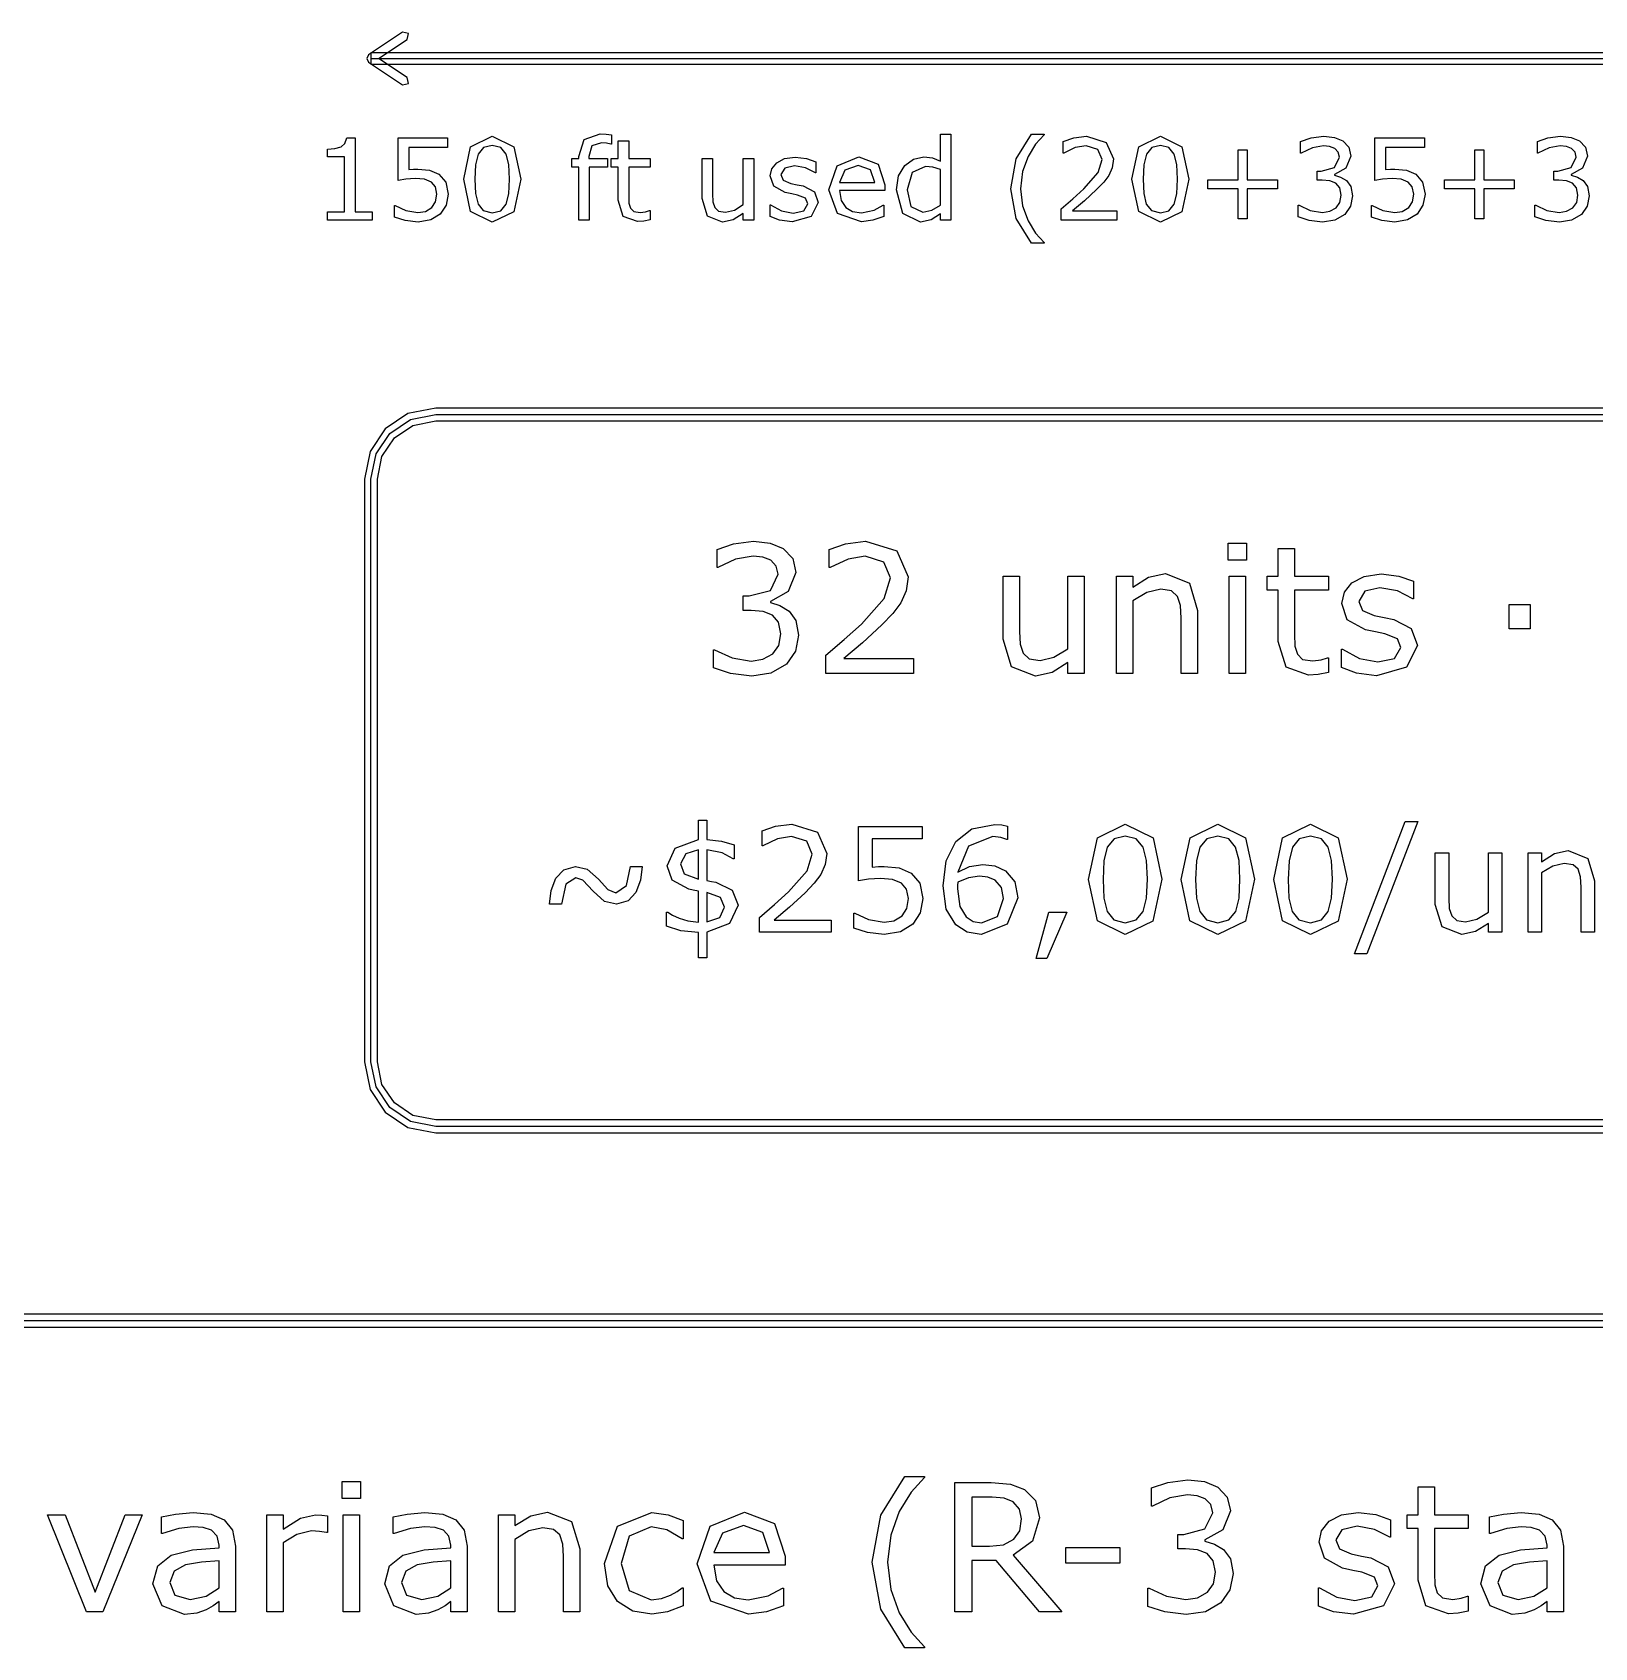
# Model space of a CAD drawing. Extents: x -17 to 192, y 167 to 459.
# Drawn here: x 89.18 to 114.73, y 286.75 to 313.17 of the extents above; entities that cross this region are included whole.
import ezdxf

# ---------------------------------------------------------------- set-up
doc = ezdxf.new("R2010")
doc.units = 0
doc.header["$MEASUREMENT"] = 0
doc.layers.add('Layer 1', color=7, linetype='Continuous')

msp = doc.modelspace()

# ---------------------------------------------------------------- linework, layer by layer
at = {"layer": 'Layer 1', "color": 7}
for points in [[(95.237995, 313.166083), (94.681958, 312.795564), (94.650902, 312.737686), (94.681958, 312.679808), (95.237995, 312.309289), (95.334113, 312.328921), (95.314983, 312.425039), (94.846288, 312.737686), (95.314991, 313.050328), (95.334121, 313.146446), (95.238003, 313.166078), (95.237995, 313.166083)], [(94.720714, 312.830187), (94.720714, 312.645185), (143.933152, 312.645185), (143.933152, 312.830187), (94.720714, 312.830187)], [(94.720714, 312.737686), (143.933152, 312.737686)], [(94.739383, 310.091856), (94.010486, 310.091856), (94.010486, 310.229315), (94.29083, 310.229315), (94.29083, 311.131842), (94.010486, 311.131842), (94.010486, 311.254833), (94.132572, 311.263882), (94.231145, 311.291915), (94.296257, 311.34889), (94.324292, 311.442941), (94.464463, 311.442941), (94.464463, 310.22932), (94.739383, 310.22932), (94.739383, 310.091856)], [(95.982844, 310.519607), (95.94848, 310.339643), (95.854428, 310.194951), (95.698883, 310.097283), (95.490886, 310.063821), (95.278368, 310.087342), (95.105637, 310.142508), (95.105637, 310.333322), (95.118311, 310.333322), (95.291943, 310.252836), (95.48728, 310.220279), (95.611173, 310.238377), (95.71879, 310.301681), (95.778475, 310.394827), (95.799271, 310.520531), (95.77485, 310.638093), (95.708834, 310.714962), (95.593983, 310.762891), (95.443862, 310.777364), (95.290126, 310.766516), (95.163517, 310.74482), (95.163517, 311.438449), (95.973803, 311.438449), (95.973803, 311.280188), (95.338055, 311.280188), (95.338055, 310.922072), (95.417636, 310.927496), (95.488174, 310.929349), (95.679894, 310.910351), (95.830917, 310.84524), (95.943056, 310.716825), (95.982846, 310.519679), (95.982844, 310.519607)], [(97.169334, 310.765588), (97.055386, 310.232932), (96.7036, 310.063821), (96.349101, 310.235646), (96.237867, 310.763778), (96.35091, 311.293719), (96.7036, 311.465542), (97.057196, 311.291007), (97.169334, 310.765588), (97.169334, 310.765588)], [(98.653351, 311.334414), (98.644303, 311.334414), (98.57105, 311.350686), (98.491469, 311.359735), (98.332306, 311.310901), (98.283472, 311.136364), (98.283472, 311.101999), (98.590042, 311.101999), (98.590042, 310.959114), (98.288896, 310.959114), (98.288896, 310.091856), (98.118883, 310.091856), (98.118883, 310.959114), (98.00403, 310.959114), (98.00403, 311.101999), (98.118883, 311.101999), (98.118883, 311.135461), (98.20841, 311.411284), (98.467051, 311.508047), (98.56924, 311.502623), (98.653346, 311.48995), (98.653351, 311.334414)], [(104.201453, 310.091856), (104.03144, 310.091856), (104.03144, 310.197663), (103.878606, 310.09909), (103.705879, 310.063821), (103.418298, 310.203089), (103.312491, 310.58924), (103.348665, 310.818038), (103.448143, 310.988959), (103.591026, 311.093861), (103.761042, 311.130035), (103.90212, 311.112863), (104.03144, 311.061315), (104.03144, 311.499014), (104.201453, 311.499014), (104.201453, 310.091856)], [(105.727973, 309.71927), (105.520881, 309.71927), (105.272189, 310.119891), (105.183564, 310.609137), (105.272189, 311.098383), (105.520881, 311.499004), (105.727973, 311.499004), (105.727973, 311.489955), (105.587802, 311.337121), (105.464813, 311.136358), (105.376188, 310.891283), (105.342727, 310.609132), (105.375284, 310.326073), (105.464813, 310.081902), (105.588707, 309.881139), (105.727973, 309.728308), (105.727973, 309.71927)], [(106.91808, 310.091856), (106.00651, 310.091856), (106.00651, 310.280864), (106.19642, 310.443643), (106.374574, 310.60552), (106.612415, 310.872299), (106.676622, 311.086627), (106.606989, 311.250311), (106.414364, 311.309996), (106.23621, 311.281059), (106.049012, 311.192434), (106.039964, 311.192434), (106.039964, 311.382344), (106.210884, 311.440221), (106.418881, 311.466441), (106.743537, 311.366061), (106.861102, 311.095665), (106.841206, 310.951875), (106.784233, 310.826172), (106.701035, 310.715843), (106.586185, 310.595566), (106.386327, 310.411081), (106.193702, 310.246492), (106.918075, 310.246492), (106.91808, 310.091856)], [(108.093718, 310.765588), (107.979772, 310.232932), (107.627986, 310.063821), (107.273484, 310.235646), (107.162251, 310.763778), (107.275294, 311.293719), (107.627986, 311.465542), (107.98158, 311.291007), (108.093718, 310.765588), (108.093718, 310.765588)], [(110.670171, 310.740264), (110.741614, 310.642596), (110.769649, 310.490667), (110.73619, 310.321556), (110.642139, 310.187714), (110.482071, 310.093666), (110.281309, 310.063821), (110.060649, 310.090951), (109.882495, 310.148829), (109.882495, 310.337836), (109.896068, 310.337836), (110.076937, 310.253733), (110.2777, 310.220271), (110.398879, 310.239268), (110.502878, 310.295336), (110.564373, 310.383059), (110.585169, 310.504238), (110.561647, 310.623612), (110.498343, 310.698672), (110.39977, 310.736653), (110.274972, 310.747501), (110.193581, 310.747501), (110.193581, 310.89762), (110.256885, 310.89762), (110.475735, 310.954592), (110.558031, 311.122798), (110.537234, 311.207806), (110.479357, 311.268398), (110.396159, 311.300953), (110.295779, 311.310001), (110.113103, 311.279254), (109.930427, 311.192439), (109.921378, 311.192439), (109.921378, 311.381444), (110.092296, 311.439322), (110.300292, 311.466452), (110.473925, 311.448355), (110.609577, 311.390477), (110.70815, 311.285575), (110.741609, 311.141785), (110.662028, 310.945544), (110.475735, 310.840642), (110.475735, 310.827995), (110.575213, 310.797248), (110.670166, 310.740272), (110.670171, 310.740264)], [(111.955235, 310.519607), (111.920869, 310.339643), (111.82682, 310.194951), (111.671274, 310.097283), (111.463275, 310.063821), (111.250757, 310.087342), (111.078029, 310.142508), (111.078029, 310.333322), (111.090702, 310.333322), (111.264335, 310.252836), (111.459671, 310.220279), (111.583565, 310.238377), (111.691181, 310.301681), (111.750869, 310.394827), (111.771665, 310.520531), (111.747244, 310.638093), (111.681228, 310.714962), (111.566378, 310.762891), (111.416258, 310.777364), (111.26252, 310.766516), (111.135914, 310.74482), (111.135914, 311.438449), (111.9462, 311.438449), (111.9462, 311.280188), (111.310452, 311.280188), (111.310452, 310.922072), (111.390033, 310.927496), (111.460571, 310.929349), (111.65229, 310.910351), (111.803314, 310.84524), (111.915453, 310.716825), (111.955243, 310.519679), (111.955235, 310.519607)], [(114.540732, 310.740264), (114.612175, 310.642596), (114.64021, 310.490667), (114.606748, 310.321556), (114.512697, 310.187714), (114.35263, 310.093666), (114.151867, 310.063821), (113.93121, 310.090951), (113.753056, 310.148829), (113.753056, 310.337836), (113.766629, 310.337836), (113.947495, 310.253733), (114.148258, 310.220271), (114.26944, 310.239268), (114.373439, 310.295336), (114.434934, 310.383059), (114.45573, 310.504238), (114.432208, 310.623612), (114.368907, 310.698672), (114.270334, 310.736653), (114.145535, 310.747501), (114.064144, 310.747501), (114.064144, 310.89762), (114.127448, 310.89762), (114.346298, 310.954592), (114.428592, 311.122798), (114.407795, 311.207806), (114.349918, 311.268398), (114.26672, 311.300953), (114.166337, 311.310001), (113.983661, 311.279254), (113.800985, 311.192439), (113.791936, 311.192439), (113.791936, 311.381444), (113.962857, 311.439322), (114.170853, 311.466452), (114.344486, 311.448355), (114.480138, 311.390477), (114.578711, 311.285575), (114.61217, 311.141785), (114.532588, 310.945544), (114.346296, 310.840642), (114.346296, 310.827995), (114.445771, 310.797248), (114.540727, 310.740272), (114.540732, 310.740264)], [(96.931493, 310.355018), (96.973998, 310.526841), (96.985746, 310.765588), (96.973998, 311.004331), (96.930588, 311.176154), (96.843773, 311.281059), (96.7036, 311.316328), (96.562524, 311.281059), (96.474804, 311.174347), (96.432299, 310.99981), (96.421451, 310.763778), (96.431399, 310.527746), (96.473902, 310.35773), (96.558005, 310.250114), (96.703602, 310.213038), (96.84468, 310.248307), (96.931495, 310.355018), (96.931493, 310.355018)], [(99.285482, 310.100899), (99.180578, 310.080103), (99.080198, 310.071954), (98.845068, 310.155155), (98.764585, 310.421934), (98.764585, 310.959109), (98.649732, 310.959109), (98.649732, 311.101994), (98.764585, 311.101994), (98.764585, 311.392287), (98.934598, 311.392287), (98.934598, 311.101994), (99.285482, 311.101994), (99.285482, 310.959109), (98.934598, 310.959109), (98.934598, 310.498803), (98.938223, 310.374005), (98.963543, 310.290804), (99.017804, 310.237448), (99.124515, 310.221176), (99.21133, 310.232924), (99.276444, 310.25372), (99.285493, 310.25372), (99.285482, 310.100899)], [(107.855879, 310.355018), (107.898381, 310.526841), (107.910129, 310.765588), (107.898381, 311.004331), (107.854974, 311.176154), (107.768156, 311.281059), (107.627986, 311.316328), (107.486907, 311.281059), (107.399187, 311.174347), (107.356685, 310.99981), (107.345837, 310.763778), (107.355785, 310.527746), (107.398288, 310.35773), (107.482391, 310.250114), (107.627991, 310.213038), (107.769066, 310.248307), (107.855884, 310.355018), (107.855879, 310.355018)], [(109.541561, 310.609137), (109.048698, 310.609137), (109.048698, 310.116274), (108.898577, 310.116274), (108.898577, 310.609137), (108.405714, 310.609137), (108.405714, 310.753829), (108.898577, 310.753829), (108.898577, 311.246695), (109.048698, 311.246695), (109.048698, 310.753829), (109.541561, 310.753829), (109.541561, 310.609137)], [(113.412122, 310.609137), (112.919257, 310.609137), (112.919257, 310.116274), (112.769138, 310.116274), (112.769138, 310.609137), (112.276275, 310.609137), (112.276275, 310.753829), (112.769138, 310.753829), (112.769138, 311.246695), (112.919257, 311.246695), (112.919257, 310.753829), (113.412122, 310.753829), (113.412122, 310.609137)], [(100.979303, 310.091856), (100.809287, 310.091856), (100.809287, 310.203994), (100.644698, 310.099995), (100.471066, 310.063821), (100.223278, 310.160587), (100.134654, 310.446355), (100.134654, 311.101999), (100.304669, 311.101999), (100.304669, 310.526841), (100.311893, 310.394809), (100.34264, 310.301662), (100.405944, 310.243785), (100.518984, 310.225687), (100.662775, 310.260051), (100.809277, 310.347774), (100.809277, 311.101989), (100.979293, 311.101989), (100.979303, 310.091856)], [(102.035569, 310.383053), (101.920719, 310.156065), (101.608722, 310.067438), (101.402533, 310.093658), (101.246082, 310.152438), (101.246082, 310.343255), (101.255131, 310.343255), (101.43419, 310.246489), (101.623195, 310.21122), (101.798637, 310.247394), (101.861941, 310.361339), (101.827577, 310.451774), (101.695543, 310.504224), (101.600589, 310.523222), (101.49478, 310.546743), (101.305775, 310.649838), (101.250609, 310.818044), (101.27593, 310.935606), (101.354609, 311.034179), (101.483024, 311.1011), (101.658467, 311.126421), (101.841143, 311.103799), (101.995783, 311.050443), (101.995783, 310.868672), (101.986735, 310.868672), (101.828474, 310.949155), (101.645798, 310.982617), (101.488446, 310.946443), (101.424237, 310.840636), (101.463122, 310.746585), (101.586114, 310.695039), (101.691016, 310.673343), (101.788684, 310.653447), (101.97136, 310.5603), (102.035569, 310.383051), (102.035569, 310.383053)], [(103.124389, 310.579295), (102.380119, 310.579295), (102.408155, 310.416513), (102.485024, 310.303469), (102.596257, 310.238358), (102.739143, 310.216662), (102.946234, 310.257358), (103.095451, 310.338749), (103.1045, 310.338749), (103.1045, 310.153358), (102.929058, 310.092769), (102.740955, 310.068348), (102.348475, 310.204), (102.207397, 310.591055), (102.342144, 310.984443), (102.698452, 311.13004), (103.013161, 311.010668), (103.124394, 310.671541), (103.124389, 310.579295)], [(102.958895, 310.709517), (102.891071, 310.916611), (102.689404, 310.989861), (102.471459, 310.909375), (102.380119, 310.709517), (102.958895, 310.709517)], [(104.03144, 310.340548), (104.03144, 310.920228), (103.908449, 310.962731), (103.789982, 310.974478), (103.567515, 310.875001), (103.487934, 310.592847), (103.549428, 310.318834), (103.746574, 310.225687), (103.893076, 310.257339), (104.03144, 310.340538), (104.03144, 310.340548)], [(95.779046, 307.022796), (95.325814, 306.931318), (94.955743, 306.681831), (94.706256, 306.31176), (94.614778, 305.858528), (94.614778, 296.33354), (94.706256, 295.880308), (94.955743, 295.510237), (95.325814, 295.26075), (95.779046, 295.169272), (152.928974, 295.169272), (153.382206, 295.26075), (153.752277, 295.510237), (154.001764, 295.880308), (154.093242, 296.33354), (154.093242, 305.858528), (154.001764, 306.31176), (153.752277, 306.681831), (153.382206, 306.931318), (152.928974, 307.022796), (95.779046, 307.022796)], [(95.779046, 306.91686), (152.928974, 306.91686), (153.34169, 306.833946), (153.678008, 306.607562), (153.904392, 306.271244), (153.987306, 305.858528), (153.987306, 296.33354), (153.904392, 295.920824), (153.678008, 295.584506), (153.34169, 295.358122), (152.928974, 295.275208), (95.779046, 295.275208), (95.36633, 295.358122), (95.030012, 295.584506), (94.803628, 295.920824), (94.720714, 296.33354), (94.720714, 305.858528), (94.803628, 306.271244), (95.030012, 306.607562), (95.36633, 306.833946), (95.779046, 306.91686), (95.779046, 306.91686)], [(95.779046, 306.810924), (152.928974, 306.810924), (153.301175, 306.736575), (153.60374, 306.533294), (153.807021, 306.230729), (153.88137, 305.858528), (153.88137, 296.33354), (153.807021, 295.961339), (153.60374, 295.658774), (153.301175, 295.455493), (152.928974, 295.381144), (95.779046, 295.381144), (95.406845, 295.455493), (95.10428, 295.658774), (94.900999, 295.961339), (94.82665, 296.33354), (94.82665, 305.858528), (94.900999, 306.230729), (95.10428, 306.533294), (95.406845, 306.736575), (95.779046, 306.810924), (95.779046, 306.810924)], [(101.556721, 303.70246), (101.668989, 303.548983), (101.713042, 303.310237), (101.660462, 303.044492), (101.512668, 302.83417), (101.261134, 302.686374), (100.945648, 302.639479), (100.598902, 302.682111), (100.318944, 302.773062), (100.318944, 303.070072), (100.340269, 303.070072), (100.624489, 302.93791), (100.939973, 302.885329), (101.130401, 302.915172), (101.293826, 303.003281), (101.390462, 303.141126), (101.423146, 303.331554), (101.386197, 303.519138), (101.286722, 303.637089), (101.131822, 303.696776), (100.93571, 303.713816), (100.807811, 303.713816), (100.807811, 303.949718), (100.907286, 303.949718), (101.251194, 304.039247), (101.380514, 304.303574), (101.347828, 304.437156), (101.256877, 304.532369), (101.126136, 304.583529), (100.968394, 304.597737), (100.681332, 304.549422), (100.39427, 304.412995), (100.380062, 304.412995), (100.380062, 304.710005), (100.648651, 304.800955), (100.975504, 304.843588), (101.248355, 304.815166), (101.461519, 304.724216), (101.616419, 304.559367), (101.669, 304.333413), (101.543942, 304.025034), (101.251197, 303.860188), (101.251197, 303.840292), (101.407518, 303.791973), (101.556732, 303.702444), (101.556721, 303.70246)], [(103.593158, 302.683532), (102.16069, 302.683532), (102.16069, 302.980542), (102.459121, 303.236341), (102.739076, 303.490717), (103.112826, 303.90994), (103.213725, 304.246741), (103.104302, 304.503961), (102.801605, 304.597753), (102.52165, 304.552279), (102.227481, 304.413011), (102.213273, 304.413011), (102.213273, 304.711442), (102.481862, 304.802392), (102.808715, 304.843603), (103.318889, 304.685862), (103.503631, 304.260952), (103.472368, 304.034998), (103.382839, 303.837466), (103.252098, 303.66409), (103.071618, 303.475085), (102.757555, 303.185181), (102.454861, 302.926541), (103.593161, 302.926541), (103.593158, 302.683532)], [(109.038814, 304.536648), (108.737541, 304.536648), (108.737541, 304.813761), (109.038814, 304.813761), (109.038814, 304.536648)], [(110.374648, 302.69774), (110.2098, 302.665056), (110.052058, 302.652277), (109.682573, 302.783018), (109.556094, 303.202242), (109.556094, 304.046375), (109.375614, 304.046375), (109.375614, 304.270908), (109.556094, 304.270908), (109.556094, 304.727081), (109.823262, 304.727081), (109.823262, 304.270908), (110.374648, 304.270908), (110.374648, 304.046375), (109.823262, 304.046375), (109.823262, 303.323034), (109.828951, 303.126923), (109.868742, 302.996182), (109.954009, 302.912338), (110.121699, 302.886753), (110.258123, 302.905221), (110.360443, 302.937907), (110.374651, 302.937907), (110.374648, 302.69774)], [(108.237315, 302.683532), (107.970147, 302.683532), (107.970147, 303.587353), (107.957368, 303.791989), (107.91047, 303.942627), (107.808153, 304.030736), (107.634777, 304.060578), (107.405982, 304.006577), (107.177184, 303.868729), (107.177184, 302.683532), (106.910016, 302.683532), (106.910016, 304.2709), (107.177184, 304.2709), (107.177184, 304.094685), (107.435824, 304.25669), (107.710096, 304.314956), (108.102319, 304.160056), (108.237325, 303.713829), (108.237315, 302.683532)], [(111.831275, 303.141123), (111.650795, 302.784428), (111.160518, 302.64516), (110.836507, 302.686371), (110.590656, 302.778742), (110.590656, 303.078594), (110.604864, 303.078594), (110.886241, 302.926538), (111.183251, 302.871113), (111.458946, 302.927959), (111.558422, 303.107018), (111.50442, 303.249128), (111.296939, 303.331551), (111.147725, 303.361394), (110.981456, 303.398343), (110.684446, 303.560347), (110.597758, 303.824673), (110.637548, 304.009416), (110.761185, 304.164316), (110.96298, 304.269477), (111.238676, 304.309268), (111.525738, 304.273739), (111.768744, 304.189896), (111.768744, 303.904254), (111.754536, 303.904254), (111.505844, 304.030733), (111.218782, 304.083314), (110.97151, 304.026468), (110.870612, 303.860201), (110.93172, 303.712405), (111.12499, 303.631403), (111.289838, 303.597296), (111.443315, 303.566033), (111.730377, 303.41966), (111.831275, 303.141123), (111.831275, 303.141123)], [(106.384199, 302.683532), (106.117031, 302.683532), (106.117031, 302.85975), (105.858391, 302.696322), (105.58554, 302.639479), (105.196161, 302.791535), (105.056892, 303.240604), (105.056892, 304.2709), (105.324058, 304.2709), (105.324058, 303.367082), (105.335435, 303.159601), (105.383753, 303.013226), (105.483231, 302.922276), (105.660867, 302.893854), (105.886823, 302.947856), (106.117039, 303.085703), (106.117039, 304.2709), (106.384207, 304.2709), (106.384199, 302.683532)], [(109.021761, 302.683532), (108.754593, 302.683532), (108.754593, 304.2709), (109.021761, 304.2709), (109.021761, 302.683532)], [(113.673022, 303.409712), (113.333379, 303.409712), (113.333379, 303.811883), (113.673022, 303.811883), (113.673022, 303.409712)], [(100.722343, 298.892036), (100.581653, 298.592055), (100.213071, 298.451366), (100.213071, 298.030462), (100.075871, 298.030462), (100.075871, 298.445553), (99.787518, 298.474622), (99.553812, 298.549036), (99.553812, 298.779253), (99.572412, 298.779253), (99.651477, 298.731583), (99.761936, 298.681584), (99.902625, 298.639727), (100.075869, 298.617635), (100.075869, 299.121091), (99.989826, 299.138527), (99.916576, 299.157127), (99.6445, 299.30014), (99.561948, 299.537336), (99.696822, 299.828015), (100.075869, 299.966378), (100.075869, 300.282637), (100.213068, 300.282637), (100.213068, 299.968704), (100.453751, 299.940798), (100.660716, 299.8815), (100.660716, 299.653607), (100.644444, 299.653607), (100.461895, 299.747788), (100.213073, 299.800109), (100.213073, 299.298978), (100.288652, 299.282706), (100.359578, 299.267599), (100.627003, 299.139699), (100.722345, 298.892039), (100.722343, 298.892036)], [(102.246666, 298.450204), (101.074646, 298.450204), (101.074646, 298.693213), (101.318816, 298.902501), (101.547874, 299.110627), (101.853668, 299.45363), (101.93622, 299.729193), (101.846691, 299.939645), (101.599033, 300.016385), (101.369976, 299.979179), (101.129295, 299.865231), (101.11768, 299.865231), (101.11768, 300.109404), (101.337435, 300.183818), (101.604859, 300.217536), (102.022276, 300.088473), (102.173427, 299.740821), (102.147842, 299.555949), (102.074592, 299.394331), (101.967621, 299.252481), (101.819957, 299.097837), (101.562997, 298.860644), (101.315337, 298.649028), (102.246674, 298.649028), (102.246666, 298.450204)], [(103.746574, 299.000169), (103.702389, 298.768788), (103.581466, 298.582755), (103.381479, 298.457181), (103.114054, 298.41416), (102.840817, 298.444391), (102.618736, 298.515315), (102.618736, 298.76065), (102.635008, 298.76065), (102.85825, 298.657169), (103.109397, 298.615309), (103.26869, 298.638566), (103.407053, 298.719957), (103.483793, 298.839718), (103.510537, 299.001336), (103.479142, 299.152489), (103.394263, 299.251319), (103.2466, 299.312943), (103.053586, 299.331543), (102.855924, 299.3176), (102.693145, 299.289694), (102.693145, 300.1815), (103.73494, 300.1815), (103.73494, 299.978023), (102.917548, 299.978023), (102.917548, 299.517587), (103.019868, 299.524572), (103.110562, 299.526954), (103.357058, 299.502533), (103.55123, 299.418816), (103.695409, 299.253711), (103.746569, 299.000238), (103.746574, 299.000169)], [(105.299965, 299.011784), (105.125557, 298.580416), (104.700002, 298.414147), (104.467457, 298.453678), (104.282585, 298.571113), (104.127944, 298.826912), (104.074459, 299.210608), (104.123293, 299.618722), (104.281423, 299.934983), (104.545361, 300.139619), (104.922082, 300.214033), (105.037191, 300.208213), (105.13137, 300.187284), (105.13137, 299.965204), (105.119755, 299.965204), (105.020922, 299.997761), (104.88721, 300.014032), (104.488399, 299.857066), (104.315152, 299.435), (104.507002, 299.52453), (104.726756, 299.555923), (104.920928, 299.534994), (105.094175, 299.453603), (105.247654, 299.274544), (105.299975, 299.011771), (105.299965, 299.011784)], [(107.652145, 299.316406), (107.50564, 298.631565), (107.053343, 298.414136), (106.597559, 298.635052), (106.454544, 299.314081), (106.599885, 299.995432), (107.053343, 300.216348), (107.507965, 299.991945), (107.652145, 299.316406), (107.652145, 299.316406)], [(109.166004, 299.316406), (109.019499, 298.631565), (108.567202, 298.414136), (108.111418, 298.635052), (107.968403, 299.314081), (108.113741, 299.995432), (108.567202, 300.216348), (109.021825, 299.991945), (109.166004, 299.316406), (109.166004, 299.316406)], [(110.679863, 299.316406), (110.533358, 298.631565), (110.081062, 298.414136), (109.625278, 298.635052), (109.482263, 299.314081), (109.627601, 299.995432), (110.081062, 300.216348), (110.535684, 299.991945), (110.679863, 299.316406), (110.679863, 299.316406)], [(111.836766, 300.25937), (111.003096, 298.096713), (110.801947, 298.096713), (111.632129, 300.25937), (111.836766, 300.25937)], [(100.075871, 299.318753), (100.075871, 299.798958), (99.866581, 299.730357), (99.781703, 299.567575), (99.844491, 299.408283), (100.075871, 299.318753), (100.075871, 299.318753)], [(107.346348, 298.788532), (107.400997, 299.009448), (107.416105, 299.316406), (107.400997, 299.623362), (107.345186, 299.844279), (107.233564, 299.979155), (107.053343, 300.024502), (106.871961, 299.979155), (106.759177, 299.841953), (106.704527, 299.617549), (106.690584, 299.314081), (106.703363, 299.010609), (106.75801, 298.792019), (106.866143, 298.653655), (107.05334, 298.605985), (107.234725, 298.651329), (107.346345, 298.788532), (107.346348, 298.788532)], [(108.860207, 298.788532), (108.914856, 299.009448), (108.929964, 299.316406), (108.914856, 299.623362), (108.859045, 299.844279), (108.747423, 299.979155), (108.567202, 300.024502), (108.38582, 299.979155), (108.273036, 299.841953), (108.218387, 299.617549), (108.204443, 299.314081), (108.217222, 299.010609), (108.271869, 298.792019), (108.380002, 298.653655), (108.5672, 298.605985), (108.748585, 298.651329), (108.860204, 298.788532), (108.860207, 298.788532)], [(110.374066, 298.788532), (110.428716, 299.009448), (110.443823, 299.316406), (110.428716, 299.623362), (110.372905, 299.844279), (110.261282, 299.979155), (110.081062, 300.024502), (109.899677, 299.979155), (109.786896, 299.841953), (109.732246, 299.617549), (109.718302, 299.314081), (109.731082, 299.010609), (109.785729, 298.792019), (109.893861, 298.653655), (110.081059, 298.605985), (110.262444, 298.651329), (110.374063, 298.788532), (110.374066, 298.788532)], [(113.209938, 298.450204), (112.991345, 298.450204), (112.991345, 298.594381), (112.779731, 298.460668), (112.55649, 298.41416), (112.237905, 298.538569), (112.123957, 298.905991), (112.123957, 299.74896), (112.342548, 299.74896), (112.342548, 299.009472), (112.351861, 298.839715), (112.391395, 298.719954), (112.472783, 298.64554), (112.618124, 298.622283), (112.802996, 298.666466), (112.991355, 298.77925), (112.991355, 299.748957), (113.209949, 299.748957), (113.209938, 298.450204)], [(114.72612, 298.450204), (114.50753, 298.450204), (114.50753, 299.189692), (114.497052, 299.357123), (114.458683, 299.480371), (114.374968, 299.552462), (114.233115, 299.576883), (114.045917, 299.5327), (113.858719, 299.419917), (113.858719, 298.450204), (113.640129, 298.450204), (113.640129, 299.74896), (113.858719, 299.74896), (113.858719, 299.604783), (114.070336, 299.737334), (114.294739, 299.785004), (114.615649, 299.658269), (114.726107, 299.293176), (114.72612, 298.450204)], [(99.156162, 299.528044), (99.129418, 299.301315), (99.053843, 299.102488), (98.924779, 298.961799), (98.732933, 298.910639), (98.538758, 298.955986), (98.356211, 299.121091), (98.184129, 299.30364), (98.072507, 299.340846), (97.905076, 299.238526), (97.836475, 298.909478), (97.642303, 298.909478), (97.667888, 299.135045), (97.743464, 299.335033), (97.873689, 299.473397), (98.065538, 299.526882), (98.258549, 299.481535), (98.443421, 299.31643), (98.595736, 299.148997), (98.725961, 299.096676), (98.90153, 299.214111), (98.961993, 299.528044), (99.156162, 299.528044)], [(105.063933, 299.002471), (105.031376, 299.18153), (104.926731, 299.304778), (104.808134, 299.353612), (104.672096, 299.365227), (104.488388, 299.34197), (104.31398, 299.269879), (104.310488, 299.219884), (104.309429, 299.160586), (104.346635, 298.869907), (104.45128, 298.702473), (104.56639, 298.626898), (104.702428, 298.603641), (104.967527, 298.705961), (105.064033, 299.002452), (105.063933, 299.002471)], [(100.502588, 298.861805), (100.43399, 299.021097), (100.213071, 299.101327), (100.213071, 298.61996), (100.427013, 298.690887), (100.502588, 298.861805), (100.502588, 298.861805)], [(106.09759, 298.781555), (105.769703, 298.019974), (105.599946, 298.019974), (105.80226, 298.781555), (106.09759, 298.781555)], [(4.762494, 292.206148), (4.762494, 291.994276), (175.153946, 291.994276), (175.153946, 292.206148), (4.762494, 292.206148)], [(4.762494, 292.100212), (175.153946, 292.100212)], [(103.773445, 286.752225), (103.448013, 286.752225), (103.057211, 287.381771), (102.917942, 288.150588), (103.057211, 288.919403), (103.448013, 289.548949), (103.773445, 289.548949), (103.773445, 289.534741), (103.553175, 289.294577), (103.359905, 288.97909), (103.220636, 288.593974), (103.168055, 288.150591), (103.219215, 287.705785), (103.359905, 287.322089), (103.554595, 287.006606), (103.773445, 286.766438), (103.773445, 286.752225)], [(108.660608, 288.356646), (108.772876, 288.203169), (108.816929, 287.964423), (108.764348, 287.698678), (108.616555, 287.488356), (108.365019, 287.34056), (108.049535, 287.293665), (107.702786, 287.336297), (107.422831, 287.427248), (107.422831, 287.724258), (107.444156, 287.724258), (107.728376, 287.592096), (108.04386, 287.539515), (108.234288, 287.569358), (108.397716, 287.657467), (108.494349, 287.795312), (108.527036, 287.98574), (108.490087, 288.173324), (108.390609, 288.291275), (108.235709, 288.350962), (108.039597, 288.368002), (107.911698, 288.368002), (107.911698, 288.603904), (108.011176, 288.603904), (108.355081, 288.693433), (108.484401, 288.95776), (108.451717, 289.091342), (108.360767, 289.186555), (108.230026, 289.237715), (108.072284, 289.251923), (107.785222, 289.203608), (107.498157, 289.067181), (107.483949, 289.067181), (107.483949, 289.364191), (107.752538, 289.455141), (108.079391, 289.497774), (108.352242, 289.469352), (108.565408, 289.378402), (108.720309, 289.213553), (108.772889, 288.987599), (108.647831, 288.67922), (108.355083, 288.514374), (108.355083, 288.494478), (108.511404, 288.446159), (108.660621, 288.35663), (108.660608, 288.356646)], [(94.549084, 289.190834), (94.247812, 289.190834), (94.247812, 289.467947), (94.549084, 289.467947), (94.549084, 289.190834)], [(106.01736, 287.337718), (105.652138, 287.337718), (104.944431, 288.17901), (104.547943, 288.17901), (104.547943, 287.337718), (104.266567, 287.337718), (104.266567, 289.453736), (104.859164, 289.453736), (105.178913, 289.428151), (105.409132, 289.340042), (105.588188, 289.156721), (105.653559, 288.878186), (105.538452, 288.494488), (105.221545, 288.262848), (106.01736, 287.337718)], [(112.662426, 287.351929), (112.497577, 287.319245), (112.339836, 287.306465), (111.970351, 287.437206), (111.843872, 287.85643), (111.843872, 288.700564), (111.663392, 288.700564), (111.663392, 288.925097), (111.843872, 288.925097), (111.843872, 289.38127), (112.111038, 289.38127), (112.111038, 288.925097), (112.662426, 288.925097), (112.662426, 288.700564), (112.111038, 288.700564), (112.111038, 287.977223), (112.116726, 287.781111), (112.156517, 287.65037), (112.241784, 287.566527), (112.409471, 287.540942), (112.545898, 287.559409), (112.648218, 287.592096), (112.662426, 287.592096), (112.662426, 287.351929)], [(98.135941, 287.337718), (97.868773, 287.337718), (97.868773, 288.241539), (97.855993, 288.446175), (97.809099, 288.596813), (97.706779, 288.684922), (97.533406, 288.714764), (97.304608, 288.660763), (97.07581, 288.522915), (97.07581, 287.337718), (96.808644, 287.337718), (96.808644, 288.925086), (97.07581, 288.925086), (97.07581, 288.748871), (97.33445, 288.910876), (97.608722, 288.969142), (98.000948, 288.814242), (98.135951, 288.368015), (98.135941, 287.337718)], [(101.49542, 288.103691), (100.325855, 288.103691), (100.36991, 287.847892), (100.490703, 287.670256), (100.6655, 287.567937), (100.890033, 287.53383), (101.215465, 287.597779), (101.449946, 287.725679), (101.464154, 287.725679), (101.464154, 287.434352), (101.188461, 287.339139), (100.892872, 287.300769), (100.276116, 287.513936), (100.054424, 288.122164), (100.266167, 288.740344), (100.82608, 288.969142), (101.320623, 288.781555), (101.495417, 288.248643), (101.49542, 288.103691)], [(105.359393, 288.858295), (105.326706, 289.018878), (105.221545, 289.138253), (105.076593, 289.195096), (104.879061, 289.212135), (104.547943, 289.212135), (104.547943, 288.413478), (104.832163, 288.413478), (105.065224, 288.436206), (105.234335, 288.524312), (105.328127, 288.660739), (105.359393, 288.858271), (105.359393, 288.858295)], [(90.97928, 288.925086), (90.336944, 287.337718), (90.068355, 287.337718), (89.430282, 288.925086), (89.720185, 288.925086), (90.211886, 287.661729), (90.699325, 288.925086), (90.97928, 288.925086)], [(92.505543, 287.337718), (92.239796, 287.337718), (92.239796, 287.506829), (92.143162, 287.438617), (92.026632, 287.370405), (91.873153, 287.316401), (91.669934, 287.293673), (91.306133, 287.435783), (91.156919, 287.798161), (91.233658, 288.089488), (91.45535, 288.265703), (91.80352, 288.352391), (92.239796, 288.386499), (92.239796, 288.42771), (92.207112, 288.578345), (92.116162, 288.67214), (91.979735, 288.716193), (91.813465, 288.72757), (91.578984, 288.699148), (91.311819, 288.619567), (91.297611, 288.619567), (91.297611, 288.890997), (91.523564, 288.937892), (91.814889, 288.963477), (92.106216, 288.935056), (92.322221, 288.841264), (92.458648, 288.672153), (92.505546, 288.414933), (92.505543, 287.337718)], [(94.010486, 288.633762), (93.996278, 288.633762), (93.879748, 288.653659), (93.747586, 288.660776), (93.508842, 288.605354), (93.28715, 288.464664), (93.28715, 287.337718), (93.019982, 287.337718), (93.019982, 288.925086), (93.28715, 288.925086), (93.28715, 288.690605), (93.567106, 288.871085), (93.815798, 288.925086), (93.916697, 288.920827), (94.010489, 288.908047), (94.010486, 288.633762)], [(94.532032, 287.337718), (94.264864, 287.337718), (94.264864, 288.925086), (94.532032, 288.925086), (94.532032, 287.337718)], [(96.294194, 287.337718), (96.02845, 287.337718), (96.02845, 287.506829), (95.931814, 287.438617), (95.815283, 287.370405), (95.661804, 287.316401), (95.458588, 287.293673), (95.094787, 287.435783), (94.94557, 287.798161), (95.02231, 288.089488), (95.244001, 288.265703), (95.592171, 288.352391), (96.02845, 288.386499), (96.02845, 288.42771), (95.995763, 288.578345), (95.904813, 288.67214), (95.768389, 288.716193), (95.602119, 288.72757), (95.367638, 288.699148), (95.10047, 288.619567), (95.086262, 288.619567), (95.086262, 288.890997), (95.312218, 288.937892), (95.603543, 288.963477), (95.894867, 288.935056), (96.110875, 288.841264), (96.247302, 288.672153), (96.294197, 288.414933), (96.294194, 287.337718)], [(99.824208, 287.437196), (99.56983, 287.337718), (99.315454, 287.30219), (98.999968, 287.351929), (98.754118, 287.505408), (98.593534, 287.764049), (98.536691, 288.129271), (98.749855, 288.740344), (99.315454, 288.962035), (99.58262, 288.923666), (99.824208, 288.829874), (99.824208, 288.532863), (99.81, 288.532863), (99.557043, 288.679236), (99.304088, 288.730396), (98.944549, 288.576916), (98.813808, 288.129271), (98.941707, 287.687309), (99.304088, 287.53383), (99.468934, 287.555155), (99.619571, 287.610577), (99.728998, 287.673106), (99.81, 287.73137), (99.824208, 287.73137), (99.824208, 287.437196)], [(101.235359, 288.30833), (101.128777, 288.633762), (100.811872, 288.748871), (100.469386, 288.622393), (100.325855, 288.30833), (101.235359, 288.30833)], [(111.455912, 287.795312), (111.275432, 287.438617), (110.785151, 287.299348), (110.461143, 287.34056), (110.215292, 287.432931), (110.215292, 287.732783), (110.229501, 287.732783), (110.510877, 287.580727), (110.807887, 287.525302), (111.08358, 287.582148), (111.183058, 287.761207), (111.129056, 287.903317), (110.921576, 287.98574), (110.772359, 288.015582), (110.606092, 288.052531), (110.309082, 288.214535), (110.222394, 288.478862), (110.262184, 288.663604), (110.385821, 288.818504), (110.587616, 288.923666), (110.863309, 288.963456), (111.150374, 288.927928), (111.39338, 288.844084), (111.39338, 288.558443), (111.379172, 288.558443), (111.13048, 288.684922), (110.843418, 288.737502), (110.596146, 288.680657), (110.495248, 288.51439), (110.556356, 288.366594), (110.749626, 288.285592), (110.914472, 288.251484), (111.067951, 288.220221), (111.355013, 288.073849), (111.455912, 287.795312), (111.455912, 287.795312)], [(114.218531, 287.337718), (113.952784, 287.337718), (113.952784, 287.506829), (113.85615, 287.438617), (113.73962, 287.370405), (113.586141, 287.316401), (113.382922, 287.293673), (113.019121, 287.435783), (112.869907, 287.798161), (112.946646, 288.089488), (113.168338, 288.265703), (113.516508, 288.352391), (113.952784, 288.386499), (113.952784, 288.42771), (113.9201, 288.578345), (113.82915, 288.67214), (113.692723, 288.716193), (113.526453, 288.72757), (113.291972, 288.699148), (113.024807, 288.619567), (113.010599, 288.619567), (113.010599, 288.890997), (113.236552, 288.937892), (113.52788, 288.963477), (113.819204, 288.935056), (114.035212, 288.841264), (114.171636, 288.672153), (114.218534, 288.414933), (114.218531, 287.337718)], [(106.968079, 288.134954), (106.08131, 288.134954), (106.08131, 288.392174), (106.968079, 288.392174), (106.968079, 288.134954)], [(92.239796, 287.72852), (92.239796, 288.170482), (91.951313, 288.149157), (91.689831, 288.107946), (91.503665, 288.005626), (91.432611, 287.816621), (91.515034, 287.610561), (91.766571, 287.542349), (92.023788, 287.596351), (92.239796, 287.728512), (92.239796, 287.72852)], [(96.02845, 287.72852), (96.02845, 288.170482), (95.739964, 288.149157), (95.478482, 288.107946), (95.292319, 288.005626), (95.221265, 287.816621), (95.303688, 287.610561), (95.555222, 287.542349), (95.812442, 287.596351), (96.02845, 287.728512), (96.02845, 287.72852)], [(113.952784, 287.72852), (113.952784, 288.170482), (113.664301, 288.149157), (113.402819, 288.107946), (113.216656, 288.005626), (113.145599, 287.816621), (113.228022, 287.610561), (113.479559, 287.542349), (113.736778, 287.596351), (113.952784, 287.728512), (113.952784, 287.72852)]]:
    msp.add_lwpolyline(points, dxfattribs=at)

doc.saveas('drawing.dxf')
